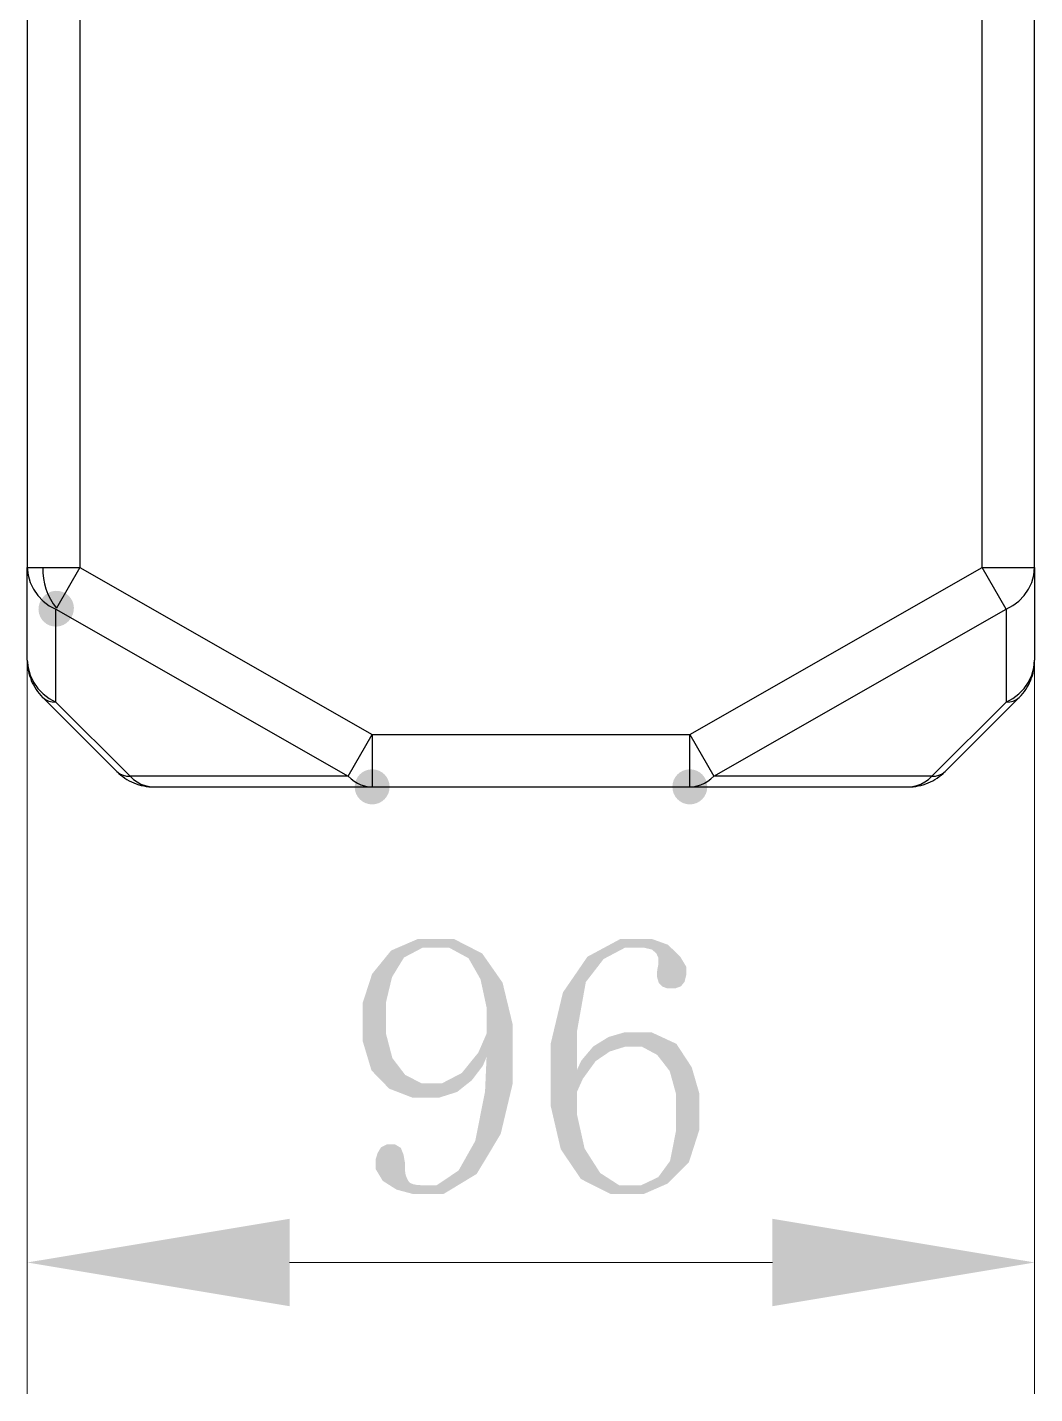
# Model space of a CAD drawing. Header units: millimetres. Extents: x 6 to 210, y 0 to 145.
# Drawn here: x 116.91 to 124.24, y 71.62 to 81.57 of the extents above; entities that cross this region are included whole.
import ezdxf

# ---------------------------------------------------------------- set-up
doc = ezdxf.new("R2010")
doc.units = ezdxf.units.MM

msp = doc.modelspace()

# ---------------------------------------------------------------- hatches: boundary and pattern name
h = msp.add_hatch(color=7)
edge = h.paths.add_edge_path(flags=0)
edge.add_spline(control_points=[(117.221493, 77.265853), (117.185107, 77.206229), (117.106553, 77.187216), (117.046929, 77.223602), (116.987304, 77.259988), (116.968291, 77.338542), (117.004677, 77.398166), (117.004677, 77.398166), (117.008875, 77.405046), (117.008875, 77.405046), (117.045262, 77.46467), (117.123816, 77.483683), (117.18344, 77.447297), (117.243064, 77.410911), (117.262078, 77.332357), (117.225691, 77.272732), (117.225691, 77.272732), (117.221493, 77.265853), (117.221493, 77.265853)], knot_values=[0, 0, 0, 0, 1, 1, 1, 2, 2, 2, 3, 3, 3, 4, 4, 4, 5, 5, 5, 6, 6, 6, 6], degree=3, periodic=1)
h = msp.add_hatch(color=7)
edge = h.paths.add_edge_path(flags=0)
edge.add_spline(control_points=[(119.542207, 76.038091), (119.542207, 75.968241), (119.485057, 75.911091), (119.415207, 75.911091), (119.345357, 75.911091), (119.288207, 75.968241), (119.288207, 76.038091), (119.288207, 76.038091), (119.288207, 76.03982), (119.288207, 76.03982), (119.288207, 76.10967), (119.345357, 76.16682), (119.415207, 76.16682), (119.485057, 76.16682), (119.542207, 76.10967), (119.542207, 76.03982), (119.542207, 76.03982), (119.542207, 76.038091), (119.542207, 76.038091)], knot_values=[0, 0, 0, 0, 1, 1, 1, 2, 2, 2, 3, 3, 3, 4, 4, 4, 5, 5, 5, 6, 6, 6, 6], degree=3, periodic=1)
h = msp.add_hatch(color=7)
edge = h.paths.add_edge_path(flags=0)
edge.add_spline(control_points=[(121.854807, 76.038091), (121.854807, 75.968241), (121.797657, 75.911091), (121.727807, 75.911091), (121.657957, 75.911091), (121.600807, 75.968241), (121.600807, 76.038091), (121.600807, 76.038091), (121.600807, 76.03982), (121.600807, 76.03982), (121.600807, 76.10967), (121.657957, 76.16682), (121.727807, 76.16682), (121.797657, 76.16682), (121.854807, 76.10967), (121.854807, 76.03982), (121.854807, 76.03982), (121.854807, 76.038091), (121.854807, 76.038091)], knot_values=[0, 0, 0, 0, 1, 1, 1, 2, 2, 2, 3, 3, 3, 4, 4, 4, 5, 5, 5, 6, 6, 6, 6], degree=3, periodic=1)
h = msp.add_hatch(color=7)
edge = h.paths.add_edge_path(flags=0)
edge.add_spline(control_points=[(119.345992, 74.337914), (119.345992, 74.337914), (119.345992, 74.189501), (119.345992, 74.189501), (119.345992, 74.189501), (119.410586, 73.9748), (119.410586, 73.9748), (119.410586, 73.9748), (119.475109, 73.908795), (119.475109, 73.908795), (119.475109, 73.908795), (119.539597, 73.84212), (119.539597, 73.84212), (119.539597, 73.84212), (119.711399, 73.775798), (119.711399, 73.775798), (119.711399, 73.775798), (119.818609, 73.775798), (119.818609, 73.775798), (119.818609, 73.775798), (119.898901, 73.775798), (119.898901, 73.775798), (119.898901, 73.775798), (120.033415, 73.818202), (120.033415, 73.818202), (120.033415, 73.818202), (120.08679, 73.860712), (120.08679, 73.860712), (120.08679, 73.860712), (120.140589, 73.903116), (120.140589, 73.903116), (120.140589, 73.903116), (120.221304, 74.00909), (120.221304, 74.00909), (120.221304, 74.00909), (120.248116, 74.073013), (120.248116, 74.073013), (120.248116, 74.073013), (120.237109, 73.820601), (120.237109, 73.820601), (120.237109, 73.820601), (120.165389, 73.461014), (120.165389, 73.461014), (120.165389, 73.461014), (120.104817, 73.353699), (120.104817, 73.353699), (120.104817, 73.353699), (120.044386, 73.24649), (120.044386, 73.24649), (120.044386, 73.24649), (119.884896, 73.139599), (119.884896, 73.139599), (119.884896, 73.139599), (119.785483, 73.139599), (119.785483, 73.139599), (119.785483, 73.139599), (119.769608, 73.139599), (119.769608, 73.139599), (119.769608, 73.139599), (119.739198, 73.141998), (119.739198, 73.141998), (119.739198, 73.141998), (119.725405, 73.144714), (119.725405, 73.144714), (119.725405, 73.144714), (119.711611, 73.147607), (119.711611, 73.147607), (119.711611, 73.147607), (119.692314, 73.155721), (119.692314, 73.155721), (119.692314, 73.155721), (119.686811, 73.1614), (119.686811, 73.1614), (119.686811, 73.1614), (119.681202, 73.167009), (119.681202, 73.167009), (119.681202, 73.167009), (119.670407, 73.185918), (119.670407, 73.185918), (119.670407, 73.185918), (119.664692, 73.199606), (119.664692, 73.199606), (119.664692, 73.199606), (119.6594, 73.2134), (119.6594, 73.2134), (119.6594, 73.2134), (119.653685, 73.249489), (119.653685, 73.249489), (119.653685, 73.249489), (119.653685, 73.271396), (119.653685, 73.271396), (119.653685, 73.271396), (119.653685, 73.304205), (119.653685, 73.304205), (119.653685, 73.304205), (119.643596, 73.362519), (119.643596, 73.362519), (119.643596, 73.362519), (119.633682, 73.386896), (119.633682, 73.386896), (119.633682, 73.386896), (119.623487, 73.411696), (119.623487, 73.411696), (119.623487, 73.411696), (119.582882, 73.436214), (119.582882, 73.436214), (119.582882, 73.436214), (119.552508, 73.436214), (119.552508, 73.436214), (119.552508, 73.436214), (119.522593, 73.436214), (119.522593, 73.436214), (119.522593, 73.436214), (119.479589, 73.415012), (119.479589, 73.415012), (119.479589, 73.415012), (119.466713, 73.394093), (119.466713, 73.394093), (119.466713, 73.394093), (119.454507, 73.372891), (119.454507, 73.372891), (119.454507, 73.372891), (119.441595, 73.330204), (119.441595, 73.330204), (119.441595, 73.330204), (119.441595, 73.30932), (119.441595, 73.30932), (119.441595, 73.30932), (119.441595, 73.256086), (119.441595, 73.256086), (119.441595, 73.256086), (119.492113, 73.171313), (119.492113, 73.171313), (119.492113, 73.171313), (119.542313, 73.139599), (119.542313, 73.139599), (119.542313, 73.139599), (119.592796, 73.107602), (119.592796, 73.107602), (119.592796, 73.107602), (119.712211, 73.075711), (119.712211, 73.075711), (119.712211, 73.075711), (119.781002, 73.075711), (119.781002, 73.075711), (119.781002, 73.075711), (119.935096, 73.075711), (119.935096, 73.075711), (119.935096, 73.075711), (120.176184, 73.22169), (120.176184, 73.22169), (120.176184, 73.22169), (120.263991, 73.367493), (120.263991, 73.367493), (120.263991, 73.367493), (120.351197, 73.513614), (120.351197, 73.513614), (120.351197, 73.513614), (120.439004, 73.882196), (120.439004, 73.882196), (120.439004, 73.882196), (120.439004, 74.104693), (120.439004, 74.104693), (120.439004, 74.104693), (120.439004, 74.306305), (120.439004, 74.306305), (120.439004, 74.306305), (120.364603, 74.613998), (120.364603, 74.613998), (120.364603, 74.613998), (120.290484, 74.72029), (120.290484, 74.72029), (120.290484, 74.72029), (120.216189, 74.8263), (120.216189, 74.8263), (120.216189, 74.8263), (120.009214, 74.932415), (120.009214, 74.932415), (120.009214, 74.932415), (119.876817, 74.932415), (119.876817, 74.932415), (119.876817, 74.932415), (119.749288, 74.932415), (119.749288, 74.932415), (119.749288, 74.932415), (119.553284, 74.847608), (119.553284, 74.847608), (119.553284, 74.847608), (119.484105, 74.762412), (119.484105, 74.762412), (119.484105, 74.762412), (119.414996, 74.677604), (119.414996, 74.677604), (119.414996, 74.677604), (119.345992, 74.465514), (119.345992, 74.465514), (119.345992, 74.465514), (119.345992, 74.337914), (119.345992, 74.337914)], knot_values=[0, 0, 0, 0, 1, 1, 1, 2, 2, 2, 3, 3, 3, 4, 4, 4, 5, 5, 5, 6, 6, 6, 7, 7, 7, 8, 8, 8, 9, 9, 9, 10, 10, 10, 11, 11, 11, 12, 12, 12, 13, 13, 13, 14, 14, 14, 15, 15, 15, 16, 16, 16, 17, 17, 17, 18, 18, 18, 19, 19, 19, 20, 20, 20, 21, 21, 21, 22, 22, 22, 23, 23, 23, 24, 24, 24, 25, 25, 25, 26, 26, 26, 27, 27, 27, 28, 28, 28, 29, 29, 29, 30, 30, 30, 31, 31, 31, 32, 32, 32, 33, 33, 33, 34, 34, 34, 35, 35, 35, 36, 36, 36, 37, 37, 37, 38, 38, 38, 39, 39, 39, 40, 40, 40, 41, 41, 41, 42, 42, 42, 43, 43, 43, 44, 44, 44, 45, 45, 45, 46, 46, 46, 47, 47, 47, 48, 48, 48, 49, 49, 49, 50, 50, 50, 51, 51, 51, 52, 52, 52, 53, 53, 53, 54, 54, 54, 55, 55, 55, 56, 56, 56, 57, 57, 57, 58, 58, 58, 59, 59, 59, 60, 60, 60, 61, 61, 61, 62, 62, 62, 63, 63, 63, 64, 64, 64, 65, 65, 65, 66, 66, 66, 66], degree=3, periodic=1)
edge = h.paths.add_edge_path(flags=0)
edge.add_spline(control_points=[(120.188108, 74.104693), (120.188108, 74.104693), (120.127712, 74.030609), (120.127712, 74.030609), (120.127712, 74.030609), (120.067987, 73.956314), (120.067987, 73.956314), (120.067987, 73.956314), (119.9255, 73.882196), (119.9255, 73.882196), (119.9255, 73.882196), (119.843585, 73.882196), (119.843585, 73.882196), (119.843585, 73.882196), (119.772606, 73.882196), (119.772606, 73.882196), (119.772606, 73.882196), (119.655202, 73.943121), (119.655202, 73.943121), (119.655202, 73.943121), (119.6086, 74.00401), (119.6086, 74.00401), (119.6086, 74.00401), (119.562316, 74.065288), (119.562316, 74.065288), (119.562316, 74.065288), (119.515996, 74.242699), (119.515996, 74.242699), (119.515996, 74.242699), (119.515996, 74.359187), (119.515996, 74.359187), (119.515996, 74.359187), (119.515996, 74.470911), (119.515996, 74.470911), (119.515996, 74.470911), (119.559705, 74.653721), (119.559705, 74.653721), (119.559705, 74.653721), (119.603308, 74.725405), (119.603308, 74.725405), (119.603308, 74.725405), (119.647088, 74.796808), (119.647088, 74.796808), (119.647088, 74.796808), (119.783613, 74.868809), (119.783613, 74.868809), (119.783613, 74.868809), (119.876605, 74.868809), (119.876605, 74.868809), (119.876605, 74.868809), (119.974607, 74.868809), (119.974607, 74.868809), (119.974607, 74.868809), (120.116706, 74.791692), (120.116706, 74.791692), (120.116706, 74.791692), (120.160591, 74.714893), (120.160591, 74.714893), (120.160591, 74.714893), (120.204195, 74.637916), (120.204195, 74.637916), (120.204195, 74.637916), (120.248116, 74.433517), (120.248116, 74.433517), (120.248116, 74.433517), (120.248116, 74.306305), (120.248116, 74.306305), (120.248116, 74.306305), (120.248116, 74.242699), (120.248116, 74.242699), (120.248116, 74.242699), (120.188108, 74.104693), (120.188108, 74.104693)], knot_values=[0, 0, 0, 0, 1, 1, 1, 2, 2, 2, 3, 3, 3, 4, 4, 4, 5, 5, 5, 6, 6, 6, 7, 7, 7, 8, 8, 8, 9, 9, 9, 10, 10, 10, 11, 11, 11, 12, 12, 12, 13, 13, 13, 14, 14, 14, 15, 15, 15, 16, 16, 16, 17, 17, 17, 18, 18, 18, 19, 19, 19, 20, 20, 20, 21, 21, 21, 22, 22, 22, 23, 23, 23, 24, 24, 24, 24], degree=3, periodic=1)
edge = h.paths.add_edge_path(flags=0)
edge.add_spline(control_points=[(120.714699, 73.9246), (120.714699, 73.9246), (120.714699, 73.71759), (120.714699, 73.71759), (120.714699, 73.71759), (120.788183, 73.401818), (120.788183, 73.401818), (120.788183, 73.401818), (120.861596, 73.293092), (120.861596, 73.293092), (120.861596, 73.293092), (120.935397, 73.184401), (120.935397, 73.184401), (120.935397, 73.184401), (121.150803, 73.075711), (121.150803, 73.075711), (121.150803, 73.075711), (121.292691, 73.075711), (121.292691, 73.075711), (121.292691, 73.075711), (121.392386, 73.075711), (121.392386, 73.075711), (121.392386, 73.075711), (121.568104, 73.15251), (121.568104, 73.15251), (121.568104, 73.15251), (121.644304, 73.229486), (121.644304, 73.229486), (121.644304, 73.229486), (121.721104, 73.306604), (121.721104, 73.306604), (121.721104, 73.306604), (121.796916, 73.542612), (121.796916, 73.542612), (121.796916, 73.542612), (121.796916, 73.701715), (121.796916, 73.701715), (121.796916, 73.701715), (121.796916, 73.807795), (121.796916, 73.807795), (121.796916, 73.807795), (121.741283, 73.998718), (121.741283, 73.998718), (121.741283, 73.998718), (121.685509, 74.083808), (121.685509, 74.083808), (121.685509, 74.083808), (121.630017, 74.168616), (121.630017, 74.168616), (121.630017, 74.168616), (121.446784, 74.253389), (121.446784, 74.253389), (121.446784, 74.253389), (121.319502, 74.253389), (121.319502, 74.253389), (121.319502, 74.253389), (121.256002, 74.253389), (121.256002, 74.253389), (121.256002, 74.253389), (121.136516, 74.218499), (121.136516, 74.218499), (121.136516, 74.218499), (121.080883, 74.184209), (121.080883, 74.184209), (121.080883, 74.184209), (121.025109, 74.149813), (121.025109, 74.149813), (121.025109, 74.149813), (120.937514, 74.046202), (120.937514, 74.046202), (120.937514, 74.046202), (120.905799, 73.977411), (120.905799, 73.977411), (120.905799, 73.977411), (120.905799, 74.256387), (120.905799, 74.256387), (120.905799, 74.256387), (120.97071, 74.61869), (120.97071, 74.61869), (120.97071, 74.61869), (121.035516, 74.702087), (121.035516, 74.702087), (121.035516, 74.702087), (121.100003, 74.785801), (121.100003, 74.785801), (121.100003, 74.785801), (121.256813, 74.868809), (121.256813, 74.868809), (121.256813, 74.868809), (121.348818, 74.868809), (121.348818, 74.868809), (121.348818, 74.868809), (121.392103, 74.868809), (121.392103, 74.868809), (121.392103, 74.868809), (121.451299, 74.855016), (121.451299, 74.855016), (121.451299, 74.855016), (121.467704, 74.841293), (121.467704, 74.841293), (121.467704, 74.841293), (121.48379, 74.827499), (121.48379, 74.827499), (121.48379, 74.827499), (121.499595, 74.791692), (121.499595, 74.791692), (121.499595, 74.791692), (121.499595, 74.769608), (121.499595, 74.769608), (121.499595, 74.769608), (121.499595, 74.758813), (121.499595, 74.758813), (121.499595, 74.758813), (121.496984, 74.736412), (121.496984, 74.736412), (121.496984, 74.736412), (121.494585, 74.725688), (121.494585, 74.725688), (121.494585, 74.725688), (121.491904, 74.714716), (121.491904, 74.714716), (121.491904, 74.714716), (121.489188, 74.692809), (121.489188, 74.692809), (121.489188, 74.692809), (121.489188, 74.68152), (121.489188, 74.68152), (121.489188, 74.68152), (121.489188, 74.654003), (121.489188, 74.654003), (121.489188, 74.654003), (121.501817, 74.612799), (121.501817, 74.612799), (121.501817, 74.612799), (121.514588, 74.599111), (121.514588, 74.599111), (121.514588, 74.599111), (121.527217, 74.585317), (121.527217, 74.585317), (121.527217, 74.585317), (121.565106, 74.571594), (121.565106, 74.571594), (121.565106, 74.571594), (121.590506, 74.571594), (121.590506, 74.571594), (121.590506, 74.571594), (121.620386, 74.571594), (121.620386, 74.571594), (121.620386, 74.571594), (121.663389, 74.587399), (121.663389, 74.587399), (121.663389, 74.587399), (121.676195, 74.603591), (121.676195, 74.603591), (121.676195, 74.603591), (121.688789, 74.619113), (121.688789, 74.619113), (121.688789, 74.619113), (121.701313, 74.667091), (121.701313, 74.667091), (121.701313, 74.667091), (121.701313, 74.698806), (121.701313, 74.698806), (121.701313, 74.698806), (121.701313, 74.730697), (121.701313, 74.730697), (121.701313, 74.730697), (121.656792, 74.804816), (121.656792, 74.804816), (121.656792, 74.804816), (121.612307, 74.847608), (121.612307, 74.847608), (121.612307, 74.847608), (121.567787, 74.890011), (121.567787, 74.890011), (121.567787, 74.890011), (121.449783, 74.932415), (121.449783, 74.932415), (121.449783, 74.932415), (121.376017, 74.932415), (121.376017, 74.932415), (121.376017, 74.932415), (121.223687, 74.932415), (121.223687, 74.932415), (121.223687, 74.932415), (120.982317, 74.802487), (120.982317, 74.802487), (120.982317, 74.802487), (120.893311, 74.672489), (120.893311, 74.672489), (120.893311, 74.672489), (120.803987, 74.542596), (120.803987, 74.542596), (120.803987, 74.542596), (120.714699, 74.168616), (120.714699, 74.168616), (120.714699, 74.168616), (120.714699, 73.9246), (120.714699, 73.9246)], knot_values=[0, 0, 0, 0, 1, 1, 1, 2, 2, 2, 3, 3, 3, 4, 4, 4, 5, 5, 5, 6, 6, 6, 7, 7, 7, 8, 8, 8, 9, 9, 9, 10, 10, 10, 11, 11, 11, 12, 12, 12, 13, 13, 13, 14, 14, 14, 15, 15, 15, 16, 16, 16, 17, 17, 17, 18, 18, 18, 19, 19, 19, 20, 20, 20, 21, 21, 21, 22, 22, 22, 23, 23, 23, 24, 24, 24, 25, 25, 25, 26, 26, 26, 27, 27, 27, 28, 28, 28, 29, 29, 29, 30, 30, 30, 31, 31, 31, 32, 32, 32, 33, 33, 33, 34, 34, 34, 35, 35, 35, 36, 36, 36, 37, 37, 37, 38, 38, 38, 39, 39, 39, 40, 40, 40, 41, 41, 41, 42, 42, 42, 43, 43, 43, 44, 44, 44, 45, 45, 45, 46, 46, 46, 47, 47, 47, 48, 48, 48, 49, 49, 49, 50, 50, 50, 51, 51, 51, 52, 52, 52, 53, 53, 53, 54, 54, 54, 55, 55, 55, 56, 56, 56, 57, 57, 57, 58, 58, 58, 59, 59, 59, 60, 60, 60, 61, 61, 61, 62, 62, 62, 63, 63, 63, 64, 64, 64, 65, 65, 65, 66, 66, 66, 66], degree=3, periodic=1)
edge = h.paths.add_edge_path(flags=0)
edge.add_spline(control_points=[(121.583909, 73.316093), (121.583909, 73.316093), (121.541187, 73.257321), (121.541187, 73.257321), (121.541187, 73.257321), (121.497901, 73.198407), (121.497901, 73.198407), (121.497901, 73.198407), (121.374218, 73.139599), (121.374218, 73.139599), (121.374218, 73.139599), (121.29329, 73.139599), (121.29329, 73.139599), (121.29329, 73.139599), (121.212892, 73.139599), (121.212892, 73.139599), (121.212892, 73.139599), (121.075203, 73.228604), (121.075203, 73.228604), (121.075203, 73.228604), (121.018794, 73.317011), (121.018794, 73.317011), (121.018794, 73.317011), (120.961997, 73.406087), (120.961997, 73.406087), (120.961997, 73.406087), (120.905799, 73.6567), (120.905799, 73.6567), (120.905799, 73.6567), (120.905799, 73.818202), (120.905799, 73.818202), (120.905799, 73.818202), (120.948909, 73.914087), (120.948909, 73.914087), (120.948909, 73.914087), (121.042889, 74.043486), (121.042889, 74.043486), (121.042889, 74.043486), (121.094288, 74.078093), (121.094288, 74.078093), (121.094288, 74.078093), (121.145512, 74.113089), (121.145512, 74.113089), (121.145512, 74.113089), (121.255614, 74.147414), (121.255614, 74.147414), (121.255614, 74.147414), (121.31481, 74.147414), (121.31481, 74.147414), (121.31481, 74.147414), (121.379615, 74.147414), (121.379615, 74.147414), (121.379615, 74.147414), (121.489787, 74.088289), (121.489787, 74.088289), (121.489787, 74.088289), (121.53579, 74.02941), (121.53579, 74.02941), (121.53579, 74.02941), (121.581298, 73.97032), (121.581298, 73.97032), (121.581298, 73.97032), (121.627194, 73.804514), (121.627194, 73.804514), (121.627194, 73.804514), (121.627194, 73.696988), (121.627194, 73.696988), (121.627194, 73.696988), (121.627194, 73.535909), (121.627194, 73.535909), (121.627194, 73.535909), (121.583909, 73.316093), (121.583909, 73.316093)], knot_values=[0, 0, 0, 0, 1, 1, 1, 2, 2, 2, 3, 3, 3, 4, 4, 4, 5, 5, 5, 6, 6, 6, 7, 7, 7, 8, 8, 8, 9, 9, 9, 10, 10, 10, 11, 11, 11, 12, 12, 12, 13, 13, 13, 14, 14, 14, 15, 15, 15, 16, 16, 16, 17, 17, 17, 18, 18, 18, 19, 19, 19, 20, 20, 20, 21, 21, 21, 22, 22, 22, 23, 23, 23, 24, 24, 24, 24], degree=3, periodic=1)
h = msp.add_hatch(color=7)
h.dxf.hatch_style = 2
h.paths.add_polyline_path([(118.814603, 72.258889), (118.814603, 72.895088), (116.905017, 72.577306)])
h = msp.add_hatch(color=7)
h.dxf.hatch_style = 2
h.paths.add_polyline_path([(122.328517, 72.258889), (124.238103, 72.577306), (122.328517, 72.895088)])

# ---------------------------------------------------------------- linework, layer by layer
at = {"color": 7, "lineweight": 25}
for points in [[(116.905087, 88.953286), (116.905087, 77.635893)], [(117.287005, 88.953286), (117.287005, 77.635893)], [(123.856009, 77.635998), (123.856009, 88.953392)], [(124.237891, 77.635998), (124.237891, 88.953392)], [(116.905087, 77.635998), (117.016883, 77.635998)], [(116.905087, 77.635998), (116.911191, 77.580789), (116.926113, 77.527202), (116.949291, 77.477001), (116.981005, 77.430788), (117.019317, 77.390994), (117.063696, 77.357586), (117.113085, 77.331904)], [(116.905087, 76.960111), (116.905087, 77.635998)], [(117.016883, 77.635998), (117.0178, 77.595993), (117.021998, 77.5562), (117.029406, 77.517112), (117.040801, 77.478906), (117.055089, 77.441618), (117.072692, 77.405705), (117.093612, 77.371415), (117.117213, 77.339101)], [(117.016883, 77.635998), (117.286899, 77.635998)], [(117.287005, 77.635998), (117.117283, 77.339101)], [(117.287005, 77.635998), (119.415207, 76.420009)], [(121.727807, 76.419903), (123.856009, 77.635893)], [(124.029893, 77.33201), (123.856009, 77.636104)], [(123.856009, 77.635998), (124.12599, 77.635998)], [(124.029893, 77.33201), (124.079212, 77.357692), (124.123697, 77.390818), (124.161903, 77.430893), (124.193617, 77.476896), (124.216901, 77.527096), (124.232106, 77.580789), (124.237785, 77.636104)], [(124.126202, 77.635998), (124.237891, 77.635998)], [(124.237891, 77.635998), (124.237891, 76.960006)], [(117.113085, 76.655911), (117.113085, 77.332186)], [(117.113085, 77.33201), (119.241394, 76.11602)], [(121.901691, 76.11602), (124.029893, 77.33201)], [(124.029893, 77.33201), (124.029893, 76.655805)], [(116.905087, 76.960111), (116.911191, 76.904796), (116.926113, 76.851421), (116.949291, 76.800903), (116.981005, 76.754901), (117.019317, 76.714896), (117.063696, 76.681488), (117.113085, 76.655699)], [(116.905087, 76.960111), (116.905511, 76.941591), (116.906887, 76.922788), (116.909391, 76.904196), (116.912284, 76.885816), (116.916517, 76.86719), (116.921597, 76.849304), (116.927207, 76.831418), (116.934086, 76.814097)], [(124.029893, 76.655911), (124.079212, 76.681593), (124.123697, 76.714719), (124.161903, 76.755006), (124.193617, 76.800797), (124.216901, 76.851209), (124.232106, 76.905008), (124.237785, 76.960288)], [(124.208999, 76.813991), (124.21549, 76.831594), (124.221593, 76.849198), (124.226602, 76.867507), (124.230483, 76.885711), (124.233799, 76.904196), (124.236198, 76.922717), (124.237609, 76.941591), (124.237997, 76.960006)], [(116.934015, 76.813991), (116.941494, 76.796705), (116.950208, 76.780301), (116.959415, 76.763896), (116.969187, 76.747986), (116.980017, 76.732817), (116.991694, 76.717788), (117.004006, 76.703713), (117.016706, 76.689989)], [(124.126202, 76.689989), (124.139007, 76.703713), (124.151284, 76.717788), (124.162891, 76.732711), (124.173615, 76.747916), (124.183493, 76.763791), (124.193088, 76.780195), (124.201484, 76.796599), (124.208893, 76.813991)], [(117.016883, 76.689989), (117.557197, 76.14971)], [(117.016883, 76.689989), (117.037802, 76.674397), (117.061403, 76.663108), (117.086803, 76.657216), (117.113085, 76.656017)], [(123.585887, 76.14971), (124.126308, 76.690095)], [(124.029893, 76.655911), (124.056211, 76.657111), (124.081611, 76.663108), (124.105211, 76.674397), (124.12599, 76.689919)], [(117.6534, 76.11602), (117.113015, 76.656017)], [(124.029893, 76.655911), (123.489614, 76.115914)], [(119.241394, 76.11602), (119.415207, 76.420009)], [(119.415207, 76.419903), (119.415207, 76.149887)], [(119.415207, 76.419903), (121.727701, 76.419903)], [(121.727807, 76.419903), (121.901691, 76.115808)], [(121.727807, 76.14971), (121.727807, 76.419797)], [(117.557091, 76.14971), (117.578011, 76.134188), (117.601612, 76.123217), (117.627012, 76.116902), (117.653294, 76.11602)], [(117.557091, 76.14971), (117.570603, 76.13701), (117.58489, 76.124698), (117.599813, 76.113304), (117.614806, 76.102614), (117.63061, 76.092419), (117.647014, 76.083212), (117.663701, 76.074816), (117.681093, 76.067407)], [(117.6534, 76.11602), (117.676895, 76.093619), (117.703494, 76.074498), (117.732492, 76.059505), (117.76269, 76.047899), (117.794617, 76.041019), (117.827213, 76.038021)], [(119.241394, 76.11602), (117.653506, 76.11602)], [(119.241394, 76.11602), (119.261714, 76.096617), (119.284397, 76.079508), (119.308316, 76.06522), (119.333892, 76.05379), (119.360491, 76.0455), (119.388008, 76.03982)], [(119.415207, 76.14971), (119.415207, 76.03982)], [(121.727807, 76.03982), (121.727807, 76.14971)], [(121.754688, 76.03982), (121.782099, 76.0455), (121.809016, 76.053896), (121.834698, 76.065502), (121.858899, 76.079896), (121.8813, 76.096617), (121.901585, 76.11602)], [(123.489685, 76.11602), (121.901797, 76.11602)], [(123.315801, 76.038091), (123.348397, 76.041019), (123.380394, 76.047899), (123.410486, 76.059293), (123.439484, 76.074498), (123.466084, 76.093619), (123.489685, 76.11602)], [(123.461992, 76.067301), (123.479207, 76.07471), (123.495999, 76.083388), (123.512404, 76.092313), (123.528314, 76.102509), (123.543201, 76.113198), (123.558194, 76.124593), (123.572517, 76.136904), (123.585887, 76.14971)], [(123.489685, 76.11602), (123.516002, 76.116902), (123.541402, 76.123217), (123.564897, 76.134506), (123.585817, 76.14971)], [(117.681093, 76.067301), (117.698414, 76.060387), (117.715983, 76.05439), (117.734186, 76.04931), (117.752389, 76.045394), (117.771016, 76.042113), (117.789501, 76.039714), (117.808304, 76.038621), (117.827108, 76.038021)], [(117.827213, 76.038091), (119.415101, 76.038091)], [(119.388114, 76.038091), (119.415313, 76.03982)], [(119.388396, 76.03982), (119.415313, 76.040102)], [(119.415207, 76.038091), (121.727701, 76.038091)], [(121.727807, 76.03982), (121.754406, 76.040102)], [(121.727807, 76.038091), (121.754688, 76.03982)], [(121.727807, 76.038091), (123.315695, 76.038091)], [(123.315801, 76.038091), (123.334604, 76.038621), (123.353512, 76.03982), (123.371998, 76.042219), (123.390484, 76.045288), (123.40911, 76.049416), (123.42689, 76.054496), (123.444917, 76.060211), (123.461886, 76.067407)]]:
    msp.add_lwpolyline(points, dxfattribs=at)
at = {"color": 7, "lineweight": 20}
for points in [[(116.905087, 77.158796), (116.905087, 71.622407)], [(124.237891, 77.158796), (124.237891, 71.622407)], [(118.814603, 72.576989), (122.328517, 72.576989)]]:
    msp.add_lwpolyline(points, dxfattribs=at)

doc.saveas('drawing.dxf')
